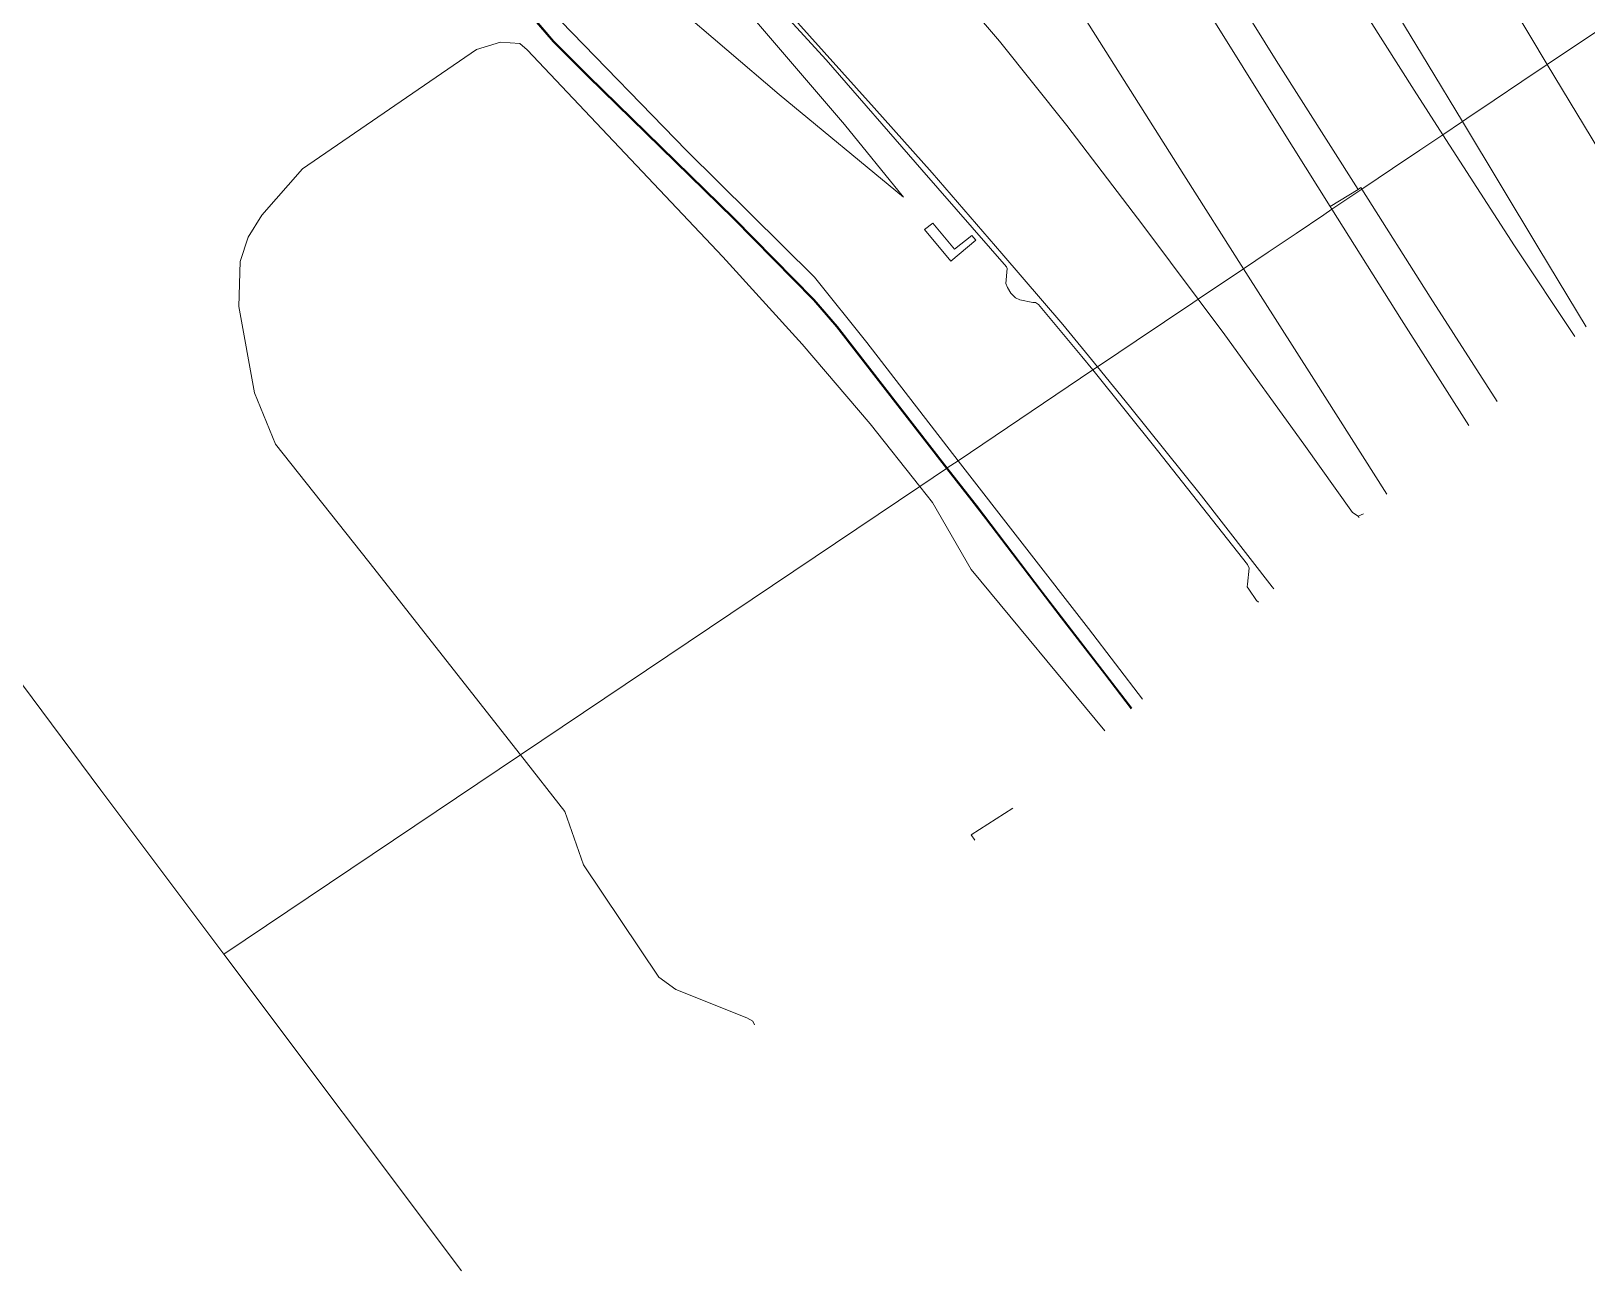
# Model space of a CAD drawing. Header units: metres. Extents: x 112942 to 118371, y 496117 to 499046.
# Drawn here: x 117994.8 to 118156, y 496116.5 to 496245 of the extents above; entities that cross this region are included whole.
import ezdxf

# ---------------------------------------------------------------- set-up
doc = ezdxf.new("R2010")
doc.units = ezdxf.units.M
doc.layers.add('B-WE-OG-TOPOKAART-G', color=7, linetype='Continuous', lineweight=18)

msp = doc.modelspace()

# ---------------------------------------------------------------- linework, layer by layer
at = {"layer": 'B-WE-OG-TOPOKAART-G', "elevation": -1.513}
msp.add_lwpolyline([(118074.7, 496212.548), (118081.726, 496204.289), (118086.862, 496197.79), (118045.495, 496169.982), (118029.792, 496189.972), (118020.126, 496202.175), (118017.955, 496207.5), (118016.318, 496216.44), (118016.44, 496221.083), (118017.281, 496223.63), (118018.693, 496225.912), (118022.902, 496230.69), (118040.939, 496243.074), (118043.426, 496243.823), (118045.416, 496243.683), (118046.193, 496243.017), (118066.457, 496221.574), (118074.7, 496212.548)], close=True, dxfattribs=at)
at = {"layer": 'B-WE-OG-TOPOKAART-G'}
for points in [[(118132.283, 496228.568, 1.196), (118129.396, 496226.789, 1.078), (118124.282, 496234.95, 1.147), (118112.414, 496254.012, 1.341), (118100.463, 496273.256, 1.52), (118088.143, 496292.95, 1.639), (118075.33, 496313.37, 1.841), (118063.024, 496332.55, 2.065), (118049.965, 496352.602, 2.247), (118038.326, 496370.443, 2.466), (118025.153, 496390.447, 2.753), (118012.484, 496409.315, 3.035), (117999.147, 496429.078, 3.372), (117986.571, 496447.754, 3.76)], [(117993.93, 496442.088, 3.811), (118006.363, 496423.692, 3.45), (118018.85, 496405.131, 3.124), (118031.749, 496385.997, 2.815), (118044.332, 496366.922, 2.58), (118057.355, 496347.117, 2.336), (118070.217, 496327.185, 2.104), (118082.872, 496307.346, 1.91), (118096.185, 496286.088, 1.705), (118107.933, 496267.224, 1.529), (118120.198, 496247.695, 1.317), (118123.809, 496241.913, 1.288), (118132.283, 496228.568, 1.196)], [(117988.227, 496320.035, 3.026), (117996.069, 496314.818, 2.884), (118005.438, 496308.189, 2.769), (118011.508, 496303.724, 2.738), (118017.444, 496299.22, 2.655), (118027.607, 496291.068, 2.477), (118035.098, 496284.728, 2.368), (118042.769, 496277.846, 2.219), (118050.268, 496270.817, 2.086), (118054.539, 496266.723, 2.027), (118058.654, 496262.67, 1.951), (118064.617, 496256.462, 1.757), (118071.19, 496249.228, 1.44), (118076.969, 496242.768, 1.162), (118082.16, 496237.017, 0.939), (118088.154, 496230.265, 0.713), (118095.381, 496221.923, 0.499), (118101.684, 496214.574, 0.366), (118105.289, 496210.178, 0.316)], [(118162.309, 496248.508, -0.635), (118151.896, 496241.508, 0.694), (118148.173, 496247.672, 0.739), (118142.122, 496257.478, 0.816), (118133.797, 496271.141, 0.915), (118127.529, 496281.527, 1.022), (118122.811, 496289.413, 1.111), (118116.089, 496300.77, 1.28), (118112.926, 496306.001, 1.37), (118113.122, 496306.138, 1.328), (118113.948, 496306.713, 1.218)], [(118143.098, 496235.594, 0.987), (118141.068, 496234.229, 0.969), (118138.09, 496238.847, 0.99), (118128.85, 496253.464, 1.11), (118119.414, 496268.311, 1.227), (118110.194, 496282.996, 1.413), (118103.886, 496293.098, 1.46), (118105.38, 496294.152, 1.193), (118106.094, 496294.62, 1.59), (118106.943, 496295.201, 1.634), (118117.521, 496277.73, 1.36), (118128.669, 496259.41, 1.154), (118139.549, 496241.478, 1.027), (118143.098, 496235.594, 0.987)], [(118045.846, 496247.386, -1.445), (118048.897, 496243.839, -1.445), (118052.45, 496240.285, -1.445), (118067.578, 496225.518, -1.445), (118075.852, 496217.101, -1.445), (118078.257, 496214.317, -1.445), (118089.632, 496199.652, -1.224), (118086.862, 496197.79, -1.513), (118081.726, 496204.289, -1.513), (118074.7, 496212.548, -1.513), (118066.457, 496221.574, -1.513), (118046.193, 496243.017, -1.513), (118045.416, 496243.683, -1.513), (118043.426, 496243.823, -1.513), (118040.939, 496243.074, -1.513), (118022.902, 496230.69, -1.513), (118018.693, 496225.912, -1.513), (118017.281, 496223.63, -1.513), (118016.44, 496221.083, -1.513), (118016.318, 496216.44, -1.513), (118017.955, 496207.5, -1.513), (118020.126, 496202.175, -1.513), (118029.792, 496189.972, -1.513), (118045.495, 496169.982, -1.513), (118014.768, 496149.327, -1.313), (118002.017, 496166.322, -1.313), (117922.926, 496272.654, -1.503)], [(118056.326, 496261.119, 1.785), (118069.748, 496246.168, 1.233), (118079.085, 496235.295, 0.711), (118085.172, 496227.775, 0.463), (118072.309, 496238.405, 0.059), (118061.45, 496247.636, -0.198), (118056.457, 496253.332, -0.171), (118053.533, 496254.853, -0.451), (118052.838, 496255.747, -0.448), (118056.326, 496261.119, 1.785)], [(118148.173, 496247.672, 0.739), (118151.896, 496241.508, 0.694), (118149.268, 496239.742, 0.79), (118146.397, 496237.812, 0.877), (118143.544, 496235.894, 0.979), (118143.098, 496235.594, 0.987), (118139.549, 496241.478, 1.027), (118128.669, 496259.41, 1.154)], [(118052.322, 496255.673, -1.112), (118045.337, 496250.431, -1.221), (118045.939, 496247.431, -1.203), (118048.97, 496243.907, -1.08), (118052.52, 496240.356, -1.109), (118067.649, 496225.589, -1.112), (118075.858, 496217.238, -1.1), (118075.926, 496217.169, -1.018), (118078.334, 496214.38, -0.997), (118089.714, 496199.707, -1.099), (118089.632, 496199.652, -1.224), (118078.257, 496214.317, -1.445), (118075.852, 496217.101, -1.445), (118067.578, 496225.518, -1.445), (118052.45, 496240.285, -1.445), (118048.897, 496243.839, -1.445), (118045.846, 496247.386, -1.445), (118045.227, 496250.473, -1.445), (118052.232, 496255.732, -1.445), (118052.322, 496255.673, -1.112)], [(118087.172, 496253.218, 1.539), (118095.132, 496243.936, 1.192), (118102.096, 496235.189, 0.937), (118109.997, 496224.855, 0.725), (118115.724, 496217.193, 0.632), (118115.15, 496216.807, 0.622), (118112.234, 496214.847, 0.535), (118109.301, 496212.875, 0.447), (118107.509, 496211.67, 0.389), (118105.289, 496210.178, 0.316), (118101.684, 496214.574, 0.366), (118095.381, 496221.923, 0.499), (118088.154, 496230.265, 0.713), (118082.16, 496237.017, 0.939), (118076.969, 496242.768, 1.162), (118071.19, 496249.228, 1.44)], [(118102.924, 496247.942, 1.053), (118114.217, 496230.083, 0.873), (118120.416, 496220.347, 0.789), (118115.724, 496217.193, 0.632), (118109.997, 496224.855, 0.725), (118102.096, 496235.189, 0.937), (118095.132, 496243.936, 1.192), (118087.172, 496253.218, 1.539)], [(118112.414, 496254.012, 1.341), (118124.282, 496234.95, 1.147), (118129.396, 496226.789, 1.078), (118129.575, 496226.504, 1.076), (118128.722, 496225.93, 1.053), (118125.857, 496224.004, 0.948), (118122.972, 496222.065, 0.863), (118120.416, 496220.347, 0.789), (118114.217, 496230.083, 0.873), (118102.924, 496247.942, 1.053)], [(118128.85, 496253.464, 1.11), (118138.09, 496238.847, 0.99), (118141.068, 496234.229, 0.969), (118138.683, 496232.626, 1.043), (118135.838, 496230.714, 1.12), (118132.891, 496228.733, 1.195), (118132.684, 496228.593, 1.214), (118132.583, 496228.753, 1.215), (118132.283, 496228.568, 1.196), (118123.809, 496241.913, 1.288), (118120.198, 496247.695, 1.317)], [(118061.45, 496247.636, -0.198), (118072.309, 496238.405, 0.059), (118085.172, 496227.775, 0.463), (118079.085, 496235.295, 0.711), (118069.748, 496246.168, 1.233)], [(118071.833, 496247.841, 1.372), (118077.156, 496241.975, 1.087)], [(118105.289, 496210.178, 0.316), (118104.813, 496209.858, 0.23), (118103.677, 496211.271, 0.238), (118099.16, 496216.635, 0.379), (118098.845, 496216.849, 0.391), (118098.576, 496216.859, 0.394), (118097.229, 496217.131, 0.394), (118096.774, 496217.329, 0.397), (118096.311, 496217.814, 0.415), (118095.947, 496218.386, 0.439), (118095.78, 496218.82, 0.433), (118095.928, 496220.385, 0.439), (118095.851, 496220.552, 0.433), (118087.083, 496230.605, 0.649), (118077.156, 496241.975, 1.087), (118071.833, 496247.841, 1.372)], [(118164.153, 496221.23, 0.575), (118158.037, 496231.34, 0.621), (118151.896, 496241.508, 0.694), (118162.309, 496248.508, -0.635), (118173.06, 496232.132, -0.736), (118174.48, 496229.895, -0.746)], [(118049.674, 496246.007, -0.767), (118062.71, 496232.584, -0.858), (118075.952, 496219.477, -0.826), (118081.37, 496212.716, -0.808), (118090.837, 496200.462, -0.876), (118089.714, 496199.707, -1.099), (118078.334, 496214.38, -0.997), (118075.926, 496217.169, -1.018), (118075.858, 496217.238, -1.1), (118067.649, 496225.589, -1.112), (118052.52, 496240.356, -1.109), (118048.97, 496243.907, -1.08), (118045.939, 496247.431, -1.203)], [(118077.156, 496241.975, 1.087), (118087.083, 496230.605, 0.649), (118095.851, 496220.552, 0.433), (118095.928, 496220.385, 0.439), (118095.78, 496218.82, 0.433), (118095.947, 496218.386, 0.439), (118096.311, 496217.814, 0.415), (118096.774, 496217.329, 0.397), (118097.229, 496217.131, 0.394), (118098.576, 496216.859, 0.394), (118098.845, 496216.849, 0.391), (118099.16, 496216.635, 0.379), (118103.677, 496211.271, 0.238), (118104.813, 496209.858, 0.23), (118090.837, 496200.462, -0.876), (118081.37, 496212.716, -0.808), (118075.952, 496219.477, -0.826), (118062.71, 496232.584, -0.858), (118049.674, 496246.007, -0.767)], [(118155.921, 496214.323, 0.842), (118151.031, 496222.444, 0.896), (118143.098, 496235.594, 0.987), (118143.544, 496235.894, 0.979), (118146.397, 496237.812, 0.877), (118149.268, 496239.742, 0.79), (118151.896, 496241.508, 0.694), (118158.037, 496231.34, 0.621), (118164.153, 496221.23, 0.575)], [(118141.068, 496234.229, 0.969), (118143.098, 496235.594, 0.987), (118151.031, 496222.444, 0.896), (118155.921, 496214.323, 0.842)], [(118146.715, 496206.598, 1.082), (118139.747, 496217.403, 1.152), (118132.684, 496228.593, 1.214), (118132.891, 496228.733, 1.195), (118135.838, 496230.714, 1.12), (118138.683, 496232.626, 1.043), (118141.068, 496234.229, 0.969), (118148.489, 496222.721, 0.918), (118154.74, 496213.332, 0.876)], [(118154.74, 496213.332, 0.876), (118148.489, 496222.721, 0.918), (118141.068, 496234.229, 0.969)], [(118132.684, 496228.593, 1.214), (118129.575, 496226.504, 1.076), (118129.396, 496226.789, 1.078), (118132.283, 496228.568, 1.196), (118132.583, 496228.753, 1.215), (118132.684, 496228.593, 1.214)], [(118143.749, 496204.11, 0.937), (118136.77, 496215.067, 1.007), (118129.575, 496226.504, 1.076), (118132.684, 496228.593, 1.214), (118139.747, 496217.403, 1.152), (118146.715, 496206.598, 1.082)], [(118135.281, 496197.004, 0.623), (118127.699, 496208.91, 0.69), (118120.416, 496220.347, 0.789), (118122.972, 496222.065, 0.863), (118125.857, 496224.004, 0.948), (118128.722, 496225.93, 1.053), (118129.575, 496226.504, 1.076), (118136.77, 496215.067, 1.007), (118143.749, 496204.11, 0.937)], [(118087.363, 496224.411, 0.457), (118090.08, 496221.119, 0.421), (118092.665, 496223.295, 0.499), (118092.266, 496223.774, 0.508), (118090.469, 496222.386, 0.442), (118088.222, 496225.062, 0.496), (118087.363, 496224.411, 0.457)], [(118088.222, 496225.062, 0.496), (118090.469, 496222.386, 0.442), (118092.266, 496223.774, 0.508), (118092.665, 496223.295, 0.499), (118090.08, 496221.119, 0.421), (118087.363, 496224.411, 0.457), (118088.222, 496225.062, 0.496)], [(118132.847, 496194.962, 0.577), (118132.283, 496194.719, 0.568), (118131.722, 496195.108, 0.558), (118126.671, 496202.173, 0.561), (118118.479, 496213.508, 0.588), (118115.724, 496217.193, 0.632), (118120.416, 496220.347, 0.789), (118127.699, 496208.91, 0.69), (118135.281, 496197.004, 0.623)], [(118123.564, 496187.172, 0.277), (118123.388, 496187.407, 0.278), (118116.059, 496196.834, 0.278), (118108.616, 496206.121, 0.27), (118105.289, 496210.178, 0.316), (118107.509, 496211.67, 0.389), (118109.301, 496212.875, 0.447), (118112.234, 496214.847, 0.535), (118115.15, 496216.807, 0.622), (118115.724, 496217.193, 0.632), (118118.479, 496213.508, 0.588), (118126.671, 496202.173, 0.561), (118131.722, 496195.108, 0.558), (118132.283, 496194.719, 0.568), (118132.386, 496194.575, 0.567)], [(118109.947, 496175.746, -0.738), (118104.348, 496183.079, -0.783), (118090.837, 496200.462, -0.876), (118104.813, 496209.858, 0.23), (118111.506, 496201.531, 0.181), (118120.837, 496189.712, 0.208), (118121.004, 496189.329, 0.208), (118120.819, 496187.678, 0.226), (118120.802, 496187.381, 0.226), (118120.981, 496187.136, 0.226), (118121.757, 496185.98, 0.226), (118121.955, 496185.822, 0.226)], [(118121.955, 496185.822, 0.226), (118121.757, 496185.98, 0.226), (118120.981, 496187.136, 0.226), (118120.802, 496187.381, 0.226), (118120.819, 496187.678, 0.226), (118121.004, 496189.329, 0.208), (118120.837, 496189.712, 0.208), (118111.506, 496201.531, 0.181), (118104.813, 496209.858, 0.23), (118105.289, 496210.178, 0.316), (118108.616, 496206.121, 0.27), (118116.059, 496196.834, 0.278), (118123.388, 496187.407, 0.278), (118123.564, 496187.172, 0.277)], [(118106.049, 496172.475, -1.513), (118092.208, 496189.195, -1.513), (118088.177, 496196.126, -1.513), (118086.862, 496197.79, -1.513), (118089.632, 496199.652, -1.224), (118092.277, 496196.3, -1.224), (118093.677, 496194.462, -1.224), (118101.535, 496184.165, -1.224), (118106.002, 496178.366, -1.224), (118108.765, 496174.754, -1.224)], [(118108.765, 496174.754, -1.224), (118106.002, 496178.366, -1.224), (118101.535, 496184.165, -1.224), (118093.677, 496194.462, -1.224), (118092.277, 496196.3, -1.224), (118089.632, 496199.652, -1.224), (118089.714, 496199.707, -1.099), (118092.742, 496195.847, -1.07), (118099.591, 496186.842, -1.083), (118108.848, 496174.824, -1.054)], [(118108.848, 496174.824, -1.054), (118099.591, 496186.842, -1.083), (118092.742, 496195.847, -1.07), (118089.714, 496199.707, -1.099), (118090.837, 496200.462, -0.876), (118104.348, 496183.079, -0.783), (118109.947, 496175.746, -0.738)], [(118069.735, 496142.004, -1.486), (118069.564, 496142.4, -1.486), (118068.94, 496142.729, -1.486), (118061.583, 496145.693, -1.486), (118059.843, 496146.962, -1.486), (118052.026, 496158.598, -1.486), (118050.104, 496164.115, -1.513), (118045.495, 496169.982, -1.513), (118086.862, 496197.79, -1.513)], [(118086.862, 496197.79, -1.513), (118088.177, 496196.126, -1.513), (118092.208, 496189.195, -1.513), (118106.049, 496172.475, -1.513)], [(118132.283, 496194.719, 0.568), (118132.847, 496194.962, 0.577)], [(118132.386, 496194.575, 0.567), (118132.283, 496194.719, 0.568)], [(118039.376, 496116.53, -1.313), (118014.768, 496149.327, -1.313), (118045.495, 496169.982, -1.513), (118050.104, 496164.115, -1.513), (118052.026, 496158.598, -1.486), (118059.843, 496146.962, -1.486), (118061.583, 496145.693, -1.486), (118068.94, 496142.729, -1.486), (118069.564, 496142.4, -1.486), (118069.735, 496142.004, -1.486)], [(118092.569, 496161.164, -1.384), (118092.195, 496161.712, -1.39), (118096.522, 496164.481, -1.426)], [(118096.522, 496164.481, -1.426), (118092.195, 496161.712, -1.39), (118092.569, 496161.164, -1.384)]]:
    msp.add_polyline3d(points, dxfattribs=at)

doc.saveas('drawing.dxf')
